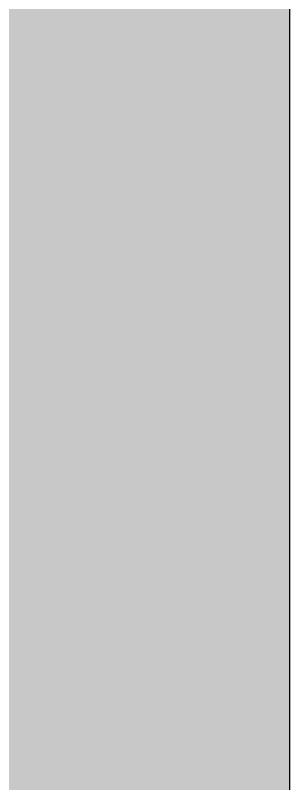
# Model space of a CAD drawing. Header units: centimetres. Extents: x -6.3 to 6.4, y -3.8 to 8.9.
# Drawn here: x 5.621 to 6.408, y -2.578 to -0.375 of the extents above; entities that cross this region are included whole.
import ezdxf

# ---------------------------------------------------------------- set-up
doc = ezdxf.new("R2010")
doc.units = ezdxf.units.CM
doc.header["$MEASUREMENT"] = 0
doc.layers.add('Capa 1', color=7, linetype='Continuous')

msp = doc.modelspace()

# ---------------------------------------------------------------- hatches: boundary and pattern name
at = {"layer": 'Capa 1', "true_color": 0xfefefe}
h = msp.add_hatch(color=7, dxfattribs=at)
edge = h.paths.add_edge_path()
edge.add_spline(control_points=[(-6.2985, -3.78128), (-6.2985, -3.78128), (6.4084, -3.78128), (6.4084, -3.78128), (6.4084, -3.78128), (6.4084, 8.92562), (6.4084, 8.92562), (6.4084, 8.92562), (-6.2985, 8.92562), (-6.2985, 8.92562), (-6.2985, 8.92562), (-6.2985, -3.78128), (-6.2985, -3.78128)], knot_values=[0, 0, 0, 0, 0.25, 0.25, 0.25, 0.5, 0.5, 0.5, 0.75, 0.75, 0.75, 1, 1, 1, 1], degree=3, periodic=1)

# ---------------------------------------------------------------- linework, layer by layer
at = {"layer": 'Capa 1', "color": 7}
msp.add_open_spline([(-6.2985, -3.78128), (-6.2985, -3.78128), (6.4084, -3.78128), (6.4084, -3.78128), (6.4084, -3.78128), (6.4084, 8.92562), (6.4084, 8.92562), (6.4084, 8.92562), (-6.2985, 8.92562), (-6.2985, 8.92562), (-6.2985, 8.92562), (-6.2985, -3.78128), (-6.2985, -3.78128)], degree=3, knots=[0, 0, 0, 0, 0.25, 0.25, 0.25, 0.5, 0.5, 0.5, 0.75, 0.75, 0.75, 1, 1, 1, 1], dxfattribs=at)

doc.saveas('drawing.dxf')
